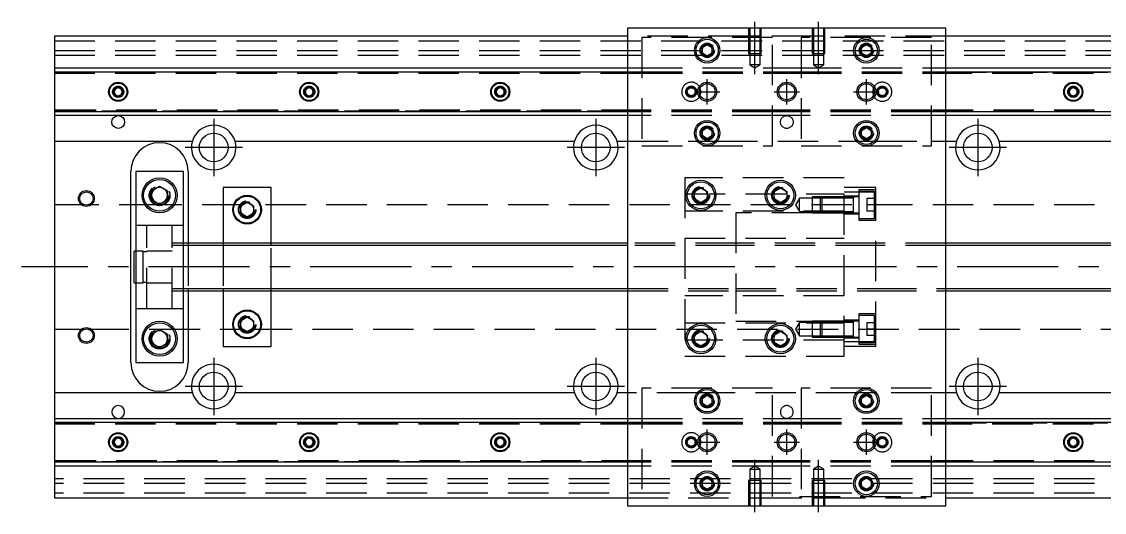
# Model space of a CAD drawing. Extents: x -10 to 665, y -264 to 77.
# Drawn here: x -10.3 to 329.8, y -77 to 77 of the extents above; entities that cross this region are included whole.
import ezdxf

# ---------------------------------------------------------------- set-up
doc = ezdxf.new("R2010")
doc.units = 0
doc.linetypes.add('CENTER', pattern=[50.8, 31.75, -6.35, 6.35, -6.35])
doc.linetypes.add('DASHED', pattern=[19.05, 12.7, -6.35])
doc.layers.get('0').update_dxf_attribs({"linetype": 'CONTINUOUS'})
doc.layers.add('CENTER', color=1, linetype='CENTER')

msp = doc.modelspace()

# ---------------------------------------------------------------- linework, layer by layer
at = {"color": 7, "linetype": 'CONTINUOUS'}
for p, q in [((180, 75), (180, -75)), ((280, 75), (180, 75)), ((280, -75), (280, 75)), ((180, 72.5), (0, 72.5)), ((0, 72.5), (0, 62.5)), ((460, 72.5), (280, 72.5)), ((203.5, 68.866026), (205, 69.73205)), ((203.5, 67.133974), (203.5, 68.866026)), ((205, 69.73205), (206.5, 68.866026)), ((206.5, 68.866026), (206.5, 67.133974)), ((253.5, 68.866026), (255, 69.73205)), ((253.5, 67.133974), (253.5, 68.866026)), ((255, 69.73205), (256.5, 68.866026)), ((256.5, 68.866026), (256.5, 67.133974)), ((205, 66.26795), (203.5, 67.133974)), ((206.5, 67.133974), (205, 66.26795)), ((255, 66.26795), (253.5, 67.133974)), ((256.5, 67.133974), (255, 66.26795)), ((0, 62.5), (180, 62.5)), ((0, 62.5), (0, 61.247728)), ((0, 61.247728), (180, 61.247728)), ((0, 61.247728), (0, 48.752272)), ((280, 62.5), (460, 62.5)), ((280, 61.247728), (460, 61.247728)), ((18.75, 55.721688), (20, 56.443376)), ((18.75, 54.278312), (18.75, 55.721688)), ((20, 56.443376), (21.25, 55.721688)), ((21.25, 55.721688), (21.25, 54.278312)), ((78.75, 55.721688), (80, 56.443376)), ((78.75, 54.278312), (78.75, 55.721688)), ((80, 56.443376), (81.25, 55.721688)), ((81.25, 55.721688), (81.25, 54.278312)), ((138.75, 55.721688), (140, 56.443376)), ((138.75, 54.278312), (138.75, 55.721688)), ((140, 56.443376), (141.25, 55.721688)), ((141.25, 55.721688), (141.25, 54.278312)), ((318.75, 55.721688), (320, 56.443376)), ((318.75, 54.278312), (318.75, 55.721688)), ((320, 56.443376), (321.25, 55.721688)), ((321.25, 55.721688), (321.25, 54.278312)), ((20, 53.556624), (18.75, 54.278312)), ((21.25, 54.278312), (20, 53.556624)), ((80, 53.556624), (78.75, 54.278312)), ((81.25, 54.278312), (80, 53.556624)), ((140, 53.556624), (138.75, 54.278312)), ((141.25, 54.278312), (140, 53.556624)), ((320, 53.556624), (318.75, 54.278312)), ((321.25, 54.278312), (320, 53.556624)), ((180, 48.752272), (0, 48.752272)), ((0, 48.752272), (0, 47.5)), ((460, 48.752272), (280, 48.752272)), ((180, 47.5), (0, 47.5)), ((0, 47.5), (0, 39.5)), ((460, 47.5), (280, 47.5)), ((203.5, 42.866026), (205, 43.73205)), ((203.5, 41.133974), (203.5, 42.866026)), ((205, 40.26795), (203.5, 41.133974)), ((205, 43.73205), (206.5, 42.866026)), ((206.5, 41.133974), (205, 40.26795)), ((206.5, 42.866026), (206.5, 41.133974)), ((253.5, 42.866026), (255, 43.73205)), ((253.5, 41.133974), (253.5, 42.866026)), ((255, 40.26795), (253.5, 41.133974)), ((255, 43.73205), (256.5, 42.866026)), ((256.5, 41.133974), (255, 40.26795)), ((256.5, 42.866026), (256.5, 41.133974)), ((0, 39.5), (43.291796, 39.5)), ((0, 39.5), (0, -39.5)), ((56.708204, 39.5), (163.291796, 39.5)), ((176.708204, 39.5), (180, 39.5)), ((280, 39.5), (283.291796, 39.5)), ((296.708204, 39.5), (403.291796, 39.5)), ((24, -30), (24, 30)), ((25.5, 30), (25.5, -30)), ((40.5, 30), (25.5, 30)), ((40.5, -30), (40.5, 30)), ((42, 30), (42, 7.5)), ((30.5, 23.943376), (33, 25.386752)), ((30.5, 21.056624), (30.5, 23.943376)), ((33, 25.386752), (35.5, 23.943376)), ((35.5, 23.943376), (35.5, 21.056624)), ((68, 25), (53, 25)), ((53, 25), (53, 7.5)), ((68, 7.5), (68, 25)), ((201, 23.6547), (203, 24.809402)), ((203, 24.809402), (205, 23.6547)), ((226, 23.6547), (228, 24.809402)), ((228, 24.809402), (230, 23.6547)), ((33, 19.613248), (30.5, 21.056624)), ((35.5, 21.056624), (33, 19.613248)), ((201, 21.3453), (201, 23.6547)), ((203, 20.190598), (201, 21.3453)), ((205, 21.3453), (203, 20.190598)), ((205, 23.6547), (205, 21.3453)), ((226, 21.3453), (226, 23.6547)), ((228, 20.190598), (226, 21.3453)), ((230, 21.3453), (228, 20.190598)), ((230, 23.6547), (230, 21.3453)), ((58.5, 19.1547), (60.5, 20.309402)), ((58.5, 16.8453), (58.5, 19.1547)), ((60.5, 20.309402), (62.5, 19.1547)), ((62.5, 19.1547), (62.5, 16.8453)), ((60.5, 15.690598), (58.5, 16.8453)), ((62.5, 16.8453), (60.5, 15.690598)), ((180, 7.5), (40.5, 7.5)), ((410, 7.5), (280, 7.5)), ((25, -5), (25, 5)), ((25.5, 5), (25, 5)), ((25, -5), (25.5, -5)), ((40.5, -7.5), (180, -7.5)), ((42, -7.5), (42, -30)), ((53, -7.5), (53, -25)), ((68, -25), (68, -7.5)), ((280, -7.5), (410, -7.5)), ((58.5, -16.8453), (60.5, -15.690598)), ((58.5, -19.1547), (58.5, -16.8453)), ((60.5, -15.690598), (62.5, -16.8453)), ((62.5, -16.8453), (62.5, -19.1547)), ((30.5, -21.056624), (33, -19.613248)), ((33, -19.613248), (35.5, -21.056624)), ((60.5, -20.309402), (58.5, -19.1547)), ((62.5, -19.1547), (60.5, -20.309402)), ((201, -21.3453), (203, -20.190598)), ((203, -20.190598), (205, -21.3453)), ((226, -21.3453), (228, -20.190598)), ((228, -20.190598), (230, -21.3453)), ((30.5, -23.943376), (30.5, -21.056624)), ((35.5, -21.056624), (35.5, -23.943376)), ((201, -23.6547), (201, -21.3453)), ((203, -24.809402), (201, -23.6547)), ((205, -23.6547), (203, -24.809402)), ((205, -21.3453), (205, -23.6547)), ((226, -23.6547), (226, -21.3453)), ((228, -24.809402), (226, -23.6547)), ((230, -23.6547), (228, -24.809402)), ((230, -21.3453), (230, -23.6547)), ((33, -25.386752), (30.5, -23.943376)), ((35.5, -23.943376), (33, -25.386752)), ((53, -25), (68, -25)), ((25.5, -30), (40.5, -30)), ((43.291796, -39.5), (0, -39.5)), ((0, -39.5), (0, -47.5)), ((163.291796, -39.5), (56.708204, -39.5)), ((180, -39.5), (176.708204, -39.5)), ((203.5, -41.133974), (205, -40.26795)), ((205, -40.26795), (206.5, -41.133974)), ((253.5, -41.133974), (255, -40.26795)), ((255, -40.26795), (256.5, -41.133974)), ((283.291796, -39.5), (280, -39.5)), ((403.291796, -39.5), (296.708204, -39.5)), ((203.5, -42.866026), (203.5, -41.133974)), ((205, -43.73205), (203.5, -42.866026)), ((206.5, -42.866026), (205, -43.73205)), ((206.5, -41.133974), (206.5, -42.866026)), ((253.5, -42.866026), (253.5, -41.133974)), ((255, -43.73205), (253.5, -42.866026)), ((256.5, -42.866026), (255, -43.73205)), ((256.5, -41.133974), (256.5, -42.866026)), ((0, -47.5), (180, -47.5)), ((0, -47.5), (0, -48.752272)), ((280, -47.5), (460, -47.5)), ((0, -48.752272), (180, -48.752272)), ((0, -48.752272), (0, -61.247728)), ((280, -48.752272), (460, -48.752272)), ((18.75, -54.278312), (20, -53.556624)), ((18.75, -55.721688), (18.75, -54.278312)), ((20, -53.556624), (21.25, -54.278312)), ((21.25, -54.278312), (21.25, -55.721688)), ((78.75, -54.278312), (80, -53.556624)), ((78.75, -55.721688), (78.75, -54.278312)), ((80, -53.556624), (81.25, -54.278312)), ((81.25, -54.278312), (81.25, -55.721688)), ((138.75, -54.278312), (140, -53.556624)), ((138.75, -55.721688), (138.75, -54.278312)), ((140, -53.556624), (141.25, -54.278312)), ((141.25, -54.278312), (141.25, -55.721688)), ((318.75, -54.278312), (320, -53.556624)), ((318.75, -55.721688), (318.75, -54.278312)), ((320, -53.556624), (321.25, -54.278312)), ((321.25, -54.278312), (321.25, -55.721688)), ((20, -56.443376), (18.75, -55.721688)), ((21.25, -55.721688), (20, -56.443376)), ((80, -56.443376), (78.75, -55.721688)), ((81.25, -55.721688), (80, -56.443376)), ((140, -56.443376), (138.75, -55.721688)), ((141.25, -55.721688), (140, -56.443376)), ((320, -56.443376), (318.75, -55.721688)), ((321.25, -55.721688), (320, -56.443376)), ((180, -61.247728), (0, -61.247728)), ((0, -61.247728), (0, -62.5)), ((180, -62.5), (0, -62.5)), ((0, -62.5), (0, -72.5)), ((460, -61.247728), (280, -61.247728)), ((460, -62.5), (280, -62.5)), ((203.5, -67.133974), (205, -66.26795)), ((203.5, -68.866026), (203.5, -67.133974)), ((205, -66.26795), (206.5, -67.133974)), ((206.5, -67.133974), (206.5, -68.866026)), ((253.5, -67.133974), (255, -66.26795)), ((253.5, -68.866026), (253.5, -67.133974)), ((255, -66.26795), (256.5, -67.133974)), ((256.5, -67.133974), (256.5, -68.866026)), ((205, -69.73205), (203.5, -68.866026)), ((206.5, -68.866026), (205, -69.73205)), ((255, -69.73205), (253.5, -68.866026)), ((256.5, -68.866026), (255, -69.73205)), ((0, -72.5), (180, -72.5)), ((280, -72.5), (460, -72.5)), ((180, -75), (280, -75))]:
    msp.add_line(p, q, dxfattribs=at)
at = {"color": 3, "linetype": 'DASHED'}
for p, q in [((218.000006, 75), (218.000006, 67)), ((218.35, 75), (218.35, 67)), ((221.65, 67), (221.65, 75)), ((221.999994, 67), (221.999994, 75)), ((238.000006, 75), (238.000006, 67)), ((238.35, 75), (238.35, 67)), ((241.65, 67), (241.65, 75)), ((241.999994, 67), (241.999994, 75)), ((218.000006, 72.5), (180, 72.5)), ((225.5, 72), (184.5, 72)), ((184.5, 72), (184.5, 38)), ((221.999994, 72.5), (218.000006, 72.5)), ((238.000006, 72.5), (221.999994, 72.5)), ((225.5, 38), (225.5, 72)), ((234.5, 72), (234.5, 38)), ((275.5, 72), (234.5, 72)), ((241.999994, 72.5), (238.000006, 72.5)), ((280, 72.5), (241.999994, 72.5)), ((275.5, 38), (275.5, 72)), ((0, 71), (460, 71)), ((206.973226, 68.326156), (207, 68)), ((256.973226, 68.326156), (257, 68)), ((0, 68), (460, 68)), ((0, 66.5), (460, 66.5)), ((218.000006, 67), (221.999994, 67)), ((218.35, 67), (218.35, 63.5)), ((221.65, 63.5), (221.65, 67)), ((238.000006, 67), (241.999994, 67)), ((238.35, 67), (238.35, 63.5)), ((241.65, 63.5), (241.65, 67)), ((180, 62.5), (184.5, 62.5)), ((180, 61.247728), (184.5, 61.247728)), ((184.5, 62.5), (225.5, 62.5)), ((184.5, 61.247728), (225.5, 61.247728)), ((221.65, 63.5), (218.35, 63.5)), ((218.35, 63.5), (220, 62.547372)), ((220, 62.547372), (221.65, 63.5)), ((225.5, 62.5), (234.5, 62.5)), ((225.5, 61.247728), (234.5, 61.247728)), ((234.5, 62.5), (275.5, 62.5)), ((234.5, 61.247728), (275.5, 61.247728)), ((241.65, 63.5), (238.35, 63.5)), ((238.35, 63.5), (240, 62.547372)), ((240, 62.547372), (241.65, 63.5)), ((275.5, 62.5), (280, 62.5)), ((275.5, 61.247728), (280, 61.247728)), ((0, 61.1147), (180, 61.1147)), ((0, 61.1), (184.5, 61.1)), ((0, 60.8), (184.5, 60.8)), ((180, 61.1147), (184.5, 61.1147)), ((184.5, 61.1147), (225.5, 61.1147)), ((184.5, 61.1), (225.5, 61.1)), ((184.5, 60.8), (225.5, 60.8)), ((225.5, 61.1147), (234.5, 61.1147)), ((225.5, 61.1), (234.5, 61.1)), ((225.5, 60.8), (234.5, 60.8)), ((234.5, 61.1147), (275.5, 61.1147)), ((234.5, 61.1), (275.5, 61.1)), ((234.5, 60.8), (275.5, 60.8)), ((275.5, 61.1147), (280, 61.1147)), ((275.5, 61.1), (460, 61.1)), ((275.5, 60.8), (460, 60.8)), ((280, 61.1147), (460, 61.1147)), ((21.477374, 55.25955), (21.5, 55)), ((81.477374, 55.25955), (81.5, 55)), ((138.5, 55), (138.52041, 55.24661)), ((318.5, 55), (318.52041, 55.24661)), ((184.5, 49.2), (0, 49.2)), ((184.5, 48.9), (0, 48.9)), ((180, 48.8853), (0, 48.8853)), ((184.5, 48.8853), (180, 48.8853)), ((184.5, 48.752272), (180, 48.752272)), ((225.5, 49.2), (184.5, 49.2)), ((225.5, 48.9), (184.5, 48.9)), ((225.5, 48.8853), (184.5, 48.8853)), ((225.5, 48.752272), (184.5, 48.752272)), ((234.5, 49.2), (225.5, 49.2)), ((234.5, 48.9), (225.5, 48.9)), ((234.5, 48.8853), (225.5, 48.8853)), ((234.5, 48.752272), (225.5, 48.752272)), ((275.5, 49.2), (234.5, 49.2)), ((275.5, 48.9), (234.5, 48.9)), ((275.5, 48.8853), (234.5, 48.8853)), ((275.5, 48.752272), (234.5, 48.752272)), ((460, 49.2), (275.5, 49.2)), ((460, 48.9), (275.5, 48.9)), ((280, 48.8853), (275.5, 48.8853)), ((280, 48.752272), (275.5, 48.752272)), ((460, 48.8853), (280, 48.8853)), ((184.5, 47.5), (180, 47.5)), ((225.5, 47.5), (184.5, 47.5)), ((234.5, 47.5), (225.5, 47.5)), ((275.5, 47.5), (234.5, 47.5)), ((280, 47.5), (275.5, 47.5)), ((203, 42), (203.030168, 42.346066)), ((256.973226, 42.326156), (257, 42)), ((180, 39.5), (201.877502, 39.5)), ((184.5, 38), (225.5, 38)), ((201.877502, 39.5), (202.55051, 39.5)), ((202.55051, 39.5), (207.44949, 39.5)), ((207.44949, 39.5), (208.122498, 39.5)), ((208.122498, 39.5), (251.877502, 39.5)), ((234.5, 38), (275.5, 38)), ((251.877502, 39.5), (252.55051, 39.5)), ((252.55051, 39.5), (257.44949, 39.5)), ((257.44949, 39.5), (258.122498, 39.5)), ((258.122498, 39.5), (275.5, 39.5)), ((275.5, 39.5), (280, 39.5)), ((198, 28), (198, -28)), ((248, 28), (198, 28)), ((248, -28), (248, 28)), ((258, 25), (248, 25)), ((252.6, 24.235572), (252.6, 14.735572)), ((258, 24.235572), (252.6, 24.235572)), ((258, 23.49468), (258, 25)), ((30, 22.5), (30.020026, 22.846056)), ((198, 23), (248, 23)), ((200.5, 22.5), (200.512884, 22.753488)), ((225.5, 22.5), (225.52689, 22.865682)), ((234, 21.585572), (232.787564, 19.485572)), ((234, 17.385572), (234, 21.585572)), ((238, 21.585572), (234, 21.585572)), ((238, 21.985566), (238, 16.985576)), ((240.999994, 21.985566), (238, 21.985566)), ((240.6, 21.585572), (238, 21.585572)), ((241, 21.985572), (240.6, 21.585572)), ((240.6, 17.385572), (240.6, 21.585572)), ((248, 21.585572), (240.6, 21.585572)), ((248, 21.985566), (240.999994, 21.985566)), ((241, 21.985572), (241, 16.985572)), ((248, 21.985572), (241, 21.985572)), ((258, 23.49468), (248, 23.49468)), ((252.6, 22.235572), (248, 22.235572)), ((251.005, 21.985572), (248, 21.985572)), ((251, 21.585572), (248, 21.585572)), ((252.6, 21.985572), (250.995, 21.985572)), ((251, 16.985566), (251, 21.985576)), ((251, 16.985566), (251, 21.985576)), ((251, 21.585572), (251, 21.985576)), ((251, 21.728174), (251, 21.985572)), ((251, 21.985572), (251, 21.728122)), ((251, 17.24302), (251, 21.728174)), ((251, 17.385572), (251, 21.585572)), ((257.6, 23.735572), (252.6, 23.735572)), ((255.1, 21.485572), (255.1, 19.485572)), ((257.6, 21.485572), (255.1, 21.485572)), ((257.6, 15.235572), (257.6, 23.735572)), ((258, -23.49468), (258, 23.49468)), ((9.359688, 19.5), (0, 19.5)), ((33, 19.5), (10.640312, 19.5)), ((59.030306, 19.5), (33, 19.5)), ((58, 18), (58.034018, 18.411016)), ((460, 19.5), (61.969694, 19.5)), ((248, 17.5), (198, 17.5)), ((232.787564, 19.485572), (234, 17.385572)), ((234, 17.385572), (238, 17.385572)), ((238, 17.385572), (240.6, 17.385572)), ((240.6, 17.385572), (248, 17.385572)), ((240.6, 17.385572), (241, 16.985572)), ((248, 17.385572), (251, 17.385572)), ((251, 16.985566), (251, 17.385572)), ((251, 17.243038), (251, 16.985572)), ((251, 16.985572), (251, 17.24302)), ((257.6, 19.485572), (255.1, 19.485572)), ((255.1, 19.485572), (255.1, 17.485572)), ((257.6, 17.485572), (255.1, 17.485572)), ((214, 17), (214, -17)), ((238, 17), (214, 17)), ((240.985572, 17), (238, 17)), ((238, 16.985576), (240.999994, 16.985576)), ((248, 17), (240.985572, 17)), ((240.999994, 16.985576), (248, 16.985576)), ((241, 16.985572), (248, 16.985572)), ((248, 16.985572), (251.005, 16.985572)), ((248, 16.735572), (252.6, 16.735572)), ((250.995, 16.985572), (252.6, 16.985572)), ((252.6, 15.235572), (257.6, 15.235572)), ((252.6, 14.735572), (258, 14.735572)), ((29, 13), (25.5, 13)), ((29, -13), (29, 13)), ((37, 13), (29, 13)), ((37, -13), (37, 13)), ((40.5, 13), (37, 13)), ((40.5, 7.5), (37, 7.5)), ((42, 7.5), (42, 6.75)), ((53, 7.5), (53, 6.75)), ((68, 6.75), (68, 7.5)), ((214, 7.5), (180, 7.5)), ((198, 9), (248, 9)), ((258, 7.5), (214, 7.5)), ((280, 7.5), (258, 7.5)), ((27.85, 5), (25.5, 5)), ((27.85, -5), (27.85, 5)), ((29, 4.8), (27.85, 4.8)), ((37, 5), (29, 5)), ((40.5, 6.75), (37, 6.75)), ((42, 6.75), (42, -6.75)), ((53, 6.75), (53, -6.75)), ((68, -6.75), (68, 6.75)), ((214, 6.75), (180, 6.75)), ((258, 6.75), (214, 6.75)), ((280, 6.75), (258, 6.75)), ((25.5, -5), (27.85, -5)), ((27.85, -4.8), (29, -4.8)), ((29, -5), (37, -5)), ((37, -6.75), (40.5, -6.75)), ((42, -6.75), (42, -7.5)), ((53, -6.75), (53, -7.5)), ((68, -7.5), (68, -6.75)), ((180, -6.75), (214, -6.75)), ((214, -6.75), (258, -6.75)), ((258, -6.75), (280, -6.75)), ((37, -7.5), (40.5, -7.5)), ((180, -7.5), (214, -7.5)), ((248, -9), (198, -9)), ((214, -7.5), (258, -7.5)), ((258, -7.5), (280, -7.5)), ((25.5, -13), (29, -13)), ((29, -13), (37, -13)), ((37, -13), (40.5, -13)), ((214, -17), (238, -17)), ((238, -16.985576), (238, -21.985566)), ((240.999994, -16.985576), (238, -16.985576)), ((238, -17), (240.985572, -17)), ((241, -16.985572), (240.6, -17.385572)), ((240.985572, -17), (248, -17)), ((248, -16.985576), (240.999994, -16.985576)), ((241, -16.985572), (241, -21.985572)), ((248, -16.985572), (241, -16.985572)), ((252.6, -16.735572), (248, -16.735572)), ((251.005, -16.985572), (248, -16.985572)), ((252.6, -16.985572), (250.995, -16.985572)), ((251, -21.985576), (251, -16.985566)), ((251, -17.385572), (251, -16.985566)), ((251, -17.24297), (251, -16.985572)), ((251, -16.985572), (251, -17.24302)), ((252.6, -14.735572), (252.6, -24.235572)), ((258, -14.735572), (252.6, -14.735572)), ((257.6, -15.235572), (252.6, -15.235572)), ((257.6, -23.735572), (257.6, -15.235572)), ((0, -19.5), (9.359688, -19.5)), ((10.640312, -19.5), (33, -19.5)), ((33, -19.5), (59.030306, -19.5)), ((58, -18), (58.034018, -17.588984)), ((61.969694, -19.5), (460, -19.5)), ((198, -17.5), (248, -17.5)), ((234, -17.385572), (232.787564, -19.485572)), ((232.787564, -19.485572), (234, -21.585572)), ((234, -21.585572), (234, -17.385572)), ((238, -17.385572), (234, -17.385572)), ((240.6, -17.385572), (238, -17.385572)), ((240.6, -21.585572), (240.6, -17.385572)), ((248, -17.385572), (240.6, -17.385572)), ((251, -17.385572), (248, -17.385572)), ((251, -21.728122), (251, -17.24297)), ((251, -21.585572), (251, -17.385572)), ((255.1, -17.485572), (255.1, -19.485572)), ((257.6, -17.485572), (255.1, -17.485572)), ((255.1, -19.485572), (255.1, -21.485572)), ((257.6, -19.485572), (255.1, -19.485572)), ((30, -22.5), (30.020026, -22.153944)), ((248, -23), (198, -23)), ((205.483582, -22.213962), (205.5, -22.5)), ((230.483582, -22.213962), (230.5, -22.5)), ((234, -21.585572), (238, -21.585572)), ((238, -21.585572), (240.6, -21.585572)), ((238, -21.985566), (240.999994, -21.985566)), ((240.6, -21.585572), (248, -21.585572)), ((240.6, -21.585572), (241, -21.985572)), ((240.999994, -21.985566), (248, -21.985566)), ((241, -21.985572), (248, -21.985572)), ((248, -21.585572), (251, -21.585572)), ((248, -21.985572), (251.005, -21.985572)), ((248, -22.235572), (252.6, -22.235572)), ((258, -23.49468), (248, -23.49468)), ((250.995, -21.985572), (252.6, -21.985572)), ((251, -21.985576), (251, -21.585572)), ((251, -21.728104), (251, -21.985572)), ((251, -21.985572), (251, -21.728122)), ((252.6, -23.735572), (257.6, -23.735572)), ((257.6, -21.485572), (255.1, -21.485572)), ((258, -25), (258, -23.49468)), ((258, -25), (248, -25)), ((252.6, -24.235572), (258, -24.235572)), ((198, -28), (248, -28)), ((201.877502, -39.5), (180, -39.5)), ((225.5, -38), (184.5, -38)), ((184.5, -38), (184.5, -72)), ((202.55051, -39.5), (201.877502, -39.5)), ((207.44949, -39.5), (202.55051, -39.5)), ((208.122498, -39.5), (207.44949, -39.5)), ((251.877502, -39.5), (208.122498, -39.5)), ((225.5, -72), (225.5, -38)), ((275.5, -38), (234.5, -38)), ((234.5, -38), (234.5, -72)), ((252.55051, -39.5), (251.877502, -39.5)), ((257.44949, -39.5), (252.55051, -39.5)), ((258.122498, -39.5), (257.44949, -39.5)), ((275.5, -39.5), (258.122498, -39.5)), ((275.5, -72), (275.5, -38)), ((280, -39.5), (275.5, -39.5)), ((203, -42), (203.030168, -41.653934)), ((256.973226, -41.673844), (257, -42)), ((180, -47.5), (184.5, -47.5)), ((184.5, -47.5), (225.5, -47.5)), ((225.5, -47.5), (234.5, -47.5)), ((234.5, -47.5), (275.5, -47.5)), ((275.5, -47.5), (280, -47.5)), ((0, -48.8853), (180, -48.8853)), ((0, -48.9), (184.5, -48.9)), ((0, -49.2), (184.5, -49.2)), ((180, -48.752272), (184.5, -48.752272)), ((180, -48.8853), (184.5, -48.8853)), ((184.5, -48.752272), (225.5, -48.752272)), ((184.5, -48.8853), (225.5, -48.8853)), ((184.5, -48.9), (225.5, -48.9)), ((184.5, -49.2), (225.5, -49.2)), ((225.5, -48.752272), (234.5, -48.752272)), ((225.5, -48.8853), (234.5, -48.8853)), ((225.5, -48.9), (234.5, -48.9)), ((225.5, -49.2), (234.5, -49.2)), ((234.5, -48.752272), (275.5, -48.752272)), ((234.5, -48.8853), (275.5, -48.8853)), ((234.5, -48.9), (275.5, -48.9)), ((234.5, -49.2), (275.5, -49.2)), ((275.5, -48.752272), (280, -48.752272)), ((275.5, -48.8853), (280, -48.8853)), ((275.5, -48.9), (460, -48.9)), ((275.5, -49.2), (460, -49.2)), ((280, -48.8853), (460, -48.8853)), ((21.477374, -54.74045), (21.5, -55)), ((78.5, -55), (78.52041, -54.75339)), ((138.5, -55), (138.52041, -54.75339)), ((321.477374, -54.74045), (321.5, -55)), ((184.5, -60.8), (0, -60.8)), ((184.5, -61.1), (0, -61.1)), ((180, -61.1147), (0, -61.1147)), ((184.5, -61.1147), (180, -61.1147)), ((225.5, -60.8), (184.5, -60.8)), ((225.5, -61.1), (184.5, -61.1)), ((225.5, -61.1147), (184.5, -61.1147)), ((234.5, -60.8), (225.5, -60.8)), ((234.5, -61.1), (225.5, -61.1)), ((234.5, -61.1147), (225.5, -61.1147)), ((275.5, -60.8), (234.5, -60.8)), ((275.5, -61.1), (234.5, -61.1)), ((275.5, -61.1147), (234.5, -61.1147)), ((460, -60.8), (275.5, -60.8)), ((460, -61.1), (275.5, -61.1)), ((280, -61.1147), (275.5, -61.1147)), ((460, -61.1147), (280, -61.1147)), ((184.5, -61.247728), (180, -61.247728)), ((184.5, -62.5), (180, -62.5)), ((225.5, -61.247728), (184.5, -61.247728)), ((225.5, -62.5), (184.5, -62.5)), ((220, -62.547372), (218.35, -63.5)), ((218.35, -63.5), (220, -63.5)), ((218.35, -63.5), (218.35, -67)), ((221.65, -63.5), (220, -62.547372)), ((220, -63.5), (221.65, -63.5)), ((221.65, -67), (221.65, -63.5)), ((234.5, -61.247728), (225.5, -61.247728)), ((234.5, -62.5), (225.5, -62.5)), ((275.5, -61.247728), (234.5, -61.247728)), ((275.5, -62.5), (234.5, -62.5)), ((240, -62.547372), (238.35, -63.5)), ((238.35, -63.5), (240, -63.5)), ((238.35, -63.5), (238.35, -67)), ((241.65, -63.5), (240, -62.547372)), ((240, -63.5), (241.65, -63.5)), ((241.65, -67), (241.65, -63.5)), ((280, -61.247728), (275.5, -61.247728)), ((280, -62.5), (275.5, -62.5)), ((460, -66.5), (0, -66.5)), ((460, -68), (0, -68)), ((206.973226, -67.673844), (207, -68)), ((221.999994, -67), (218.000006, -67)), ((218.000006, -67), (218.000006, -75)), ((218.35, -67), (218.35, -75)), ((221.65, -75), (221.65, -67)), ((221.999994, -75), (221.999994, -67)), ((241.999994, -67), (238.000006, -67)), ((238.000006, -67), (238.000006, -75)), ((238.35, -67), (238.35, -75)), ((241.65, -75), (241.65, -67)), ((241.999994, -75), (241.999994, -67)), ((256.973226, -67.673844), (257, -68)), ((460, -71), (0, -71)), ((180, -72.5), (218.000006, -72.5)), ((218.000006, -72.5), (221.999994, -72.5)), ((221.999994, -72.5), (238.000006, -72.5)), ((234.040523, -72), (275.5, -72)), ((238.000006, -72.5), (241.999994, -72.5)), ((241.999994, -72.5), (280, -72.5))]:
    msp.add_line(p, q, dxfattribs=at)
at = {"color": 3, "linetype": 'CONTINUOUS'}
for p, q in [((180, 6.75), (40.5, 6.75)), ((410, 6.75), (280, 6.75)), ((40.5, -6.75), (180, -6.75)), ((280, -6.75), (410, -6.75))]:
    msp.add_line(p, q, dxfattribs=at)
at = {"color": 7, "linetype": 'CONTINUOUS'}
for centre, radius in [((205, 68), 4), ((205, 68), 3.5), ((255, 68), 4), ((255, 68), 3.5), ((20, 55), 3), ((80, 55), 3), ((140, 55), 3), ((230, 55), 3), ((320, 55), 3), ((20, 55), 2.75), ((80, 55), 2.75), ((140, 55), 2.75), ((205, 55), 2.5), ((230, 55), 2.5), ((255, 55), 2.5), ((320, 55), 2.75), ((20, 45.5), 2), ((205, 42), 4), ((205, 42), 3.5), ((255, 42), 4), ((255, 42), 3.5), ((50, 37.5), 4.5), ((170, 37.5), 4.5), ((290, 37.5), 4.5), ((33, 22.5), 5.5), ((33, 22.5), 5), ((203, 22.5), 4.75), ((228, 22.5), 4.75), ((203, 22.5), 4.25), ((228, 22.5), 4.25), ((10, 21.5), 2.1), ((60.5, 18), 4.5), ((60.5, 18), 4.25), ((60.5, -18), 4.5), ((33, -22.5), 5.5), ((60.5, -18), 4.25), ((10, -21.5), 2.1), ((33, -22.5), 5), ((203, -22.5), 4.75), ((203, -22.5), 4.25), ((228, -22.5), 4.75), ((228, -22.5), 4.25), ((50, -37.5), 4.5), ((170, -37.5), 4.5), ((290, -37.5), 4.5), ((205, -42), 4), ((205, -42), 3.5), ((255, -42), 4), ((255, -42), 3.5), ((20, -55), 3), ((20, -55), 2.75), ((80, -55), 3), ((80, -55), 2.75), ((140, -55), 3), ((140, -55), 2.75), ((205, -55), 2.5), ((230, -55), 3), ((230, -55), 2.5), ((255, -55), 2.5), ((320, -55), 3), ((320, -55), 2.75), ((205, -68), 4), ((205, -68), 3.5), ((255, -68), 4), ((255, -68), 3.5)]:
    msp.add_circle(centre, radius, dxfattribs=at)
at = {"color": 3, "linetype": 'DASHED'}
for centre, radius in [((205, 68), 2.25), ((205, 68), 2), ((255, 68), 2.25), ((255, 68), 2), ((20, 55), 1.75), ((20, 55), 1.5), ((80, 55), 1.75), ((80, 55), 1.5), ((140, 55), 1.75), ((140, 55), 1.5), ((200, 55), 1.75), ((200, 55), 1.5), ((200, 55), 1.25), ((260, 55), 1.75), ((260, 55), 1.5), ((260, 55), 1.25), ((320, 55), 1.75), ((320, 55), 1.5), ((205, 42), 2.25), ((230, 45.5), 2), ((255, 42), 2.25), ((205, 42), 2), ((255, 42), 2), ((33, 22.5), 3.25), ((33, 22.5), 3), ((203, 22.5), 2.75), ((203, 22.5), 2.5), ((228, 22.5), 2.75), ((228, 22.5), 2.5), ((60.5, 18), 2.75), ((60.5, 18), 2.5), ((60.5, -18), 2.75), ((60.5, -18), 2.5), ((33, -22.5), 3.25), ((33, -22.5), 3), ((203, -22.5), 2.75), ((203, -22.5), 2.5), ((228, -22.5), 2.75), ((228, -22.5), 2.5), ((205, -42), 2.25), ((205, -42), 2), ((255, -42), 2.25), ((255, -42), 2), ((20, -55), 1.75), ((20, -55), 1.5), ((80, -55), 1.75), ((80, -55), 1.5), ((140, -55), 1.75), ((140, -55), 1.5), ((200, -55), 1.75), ((200, -55), 1.5), ((200, -55), 1.25), ((260, -55), 1.75), ((260, -55), 1.5), ((260, -55), 1.25), ((320, -55), 1.75), ((320, -55), 1.5), ((205, -68), 2.25), ((205, -68), 2), ((255, -68), 2.25), ((255, -68), 2)]:
    msp.add_circle(centre, radius, dxfattribs=at)
at = {"color": 3, "linetype": 'CONTINUOUS'}
for centre, radius in [((205, 55), 3), ((255, 55), 3), ((10, 21.5), 2.5), ((10, -21.5), 2.5), ((205, -55), 3), ((255, -55), 3)]:
    msp.add_circle(centre, radius, dxfattribs=at)
at = {"color": 7, "linetype": 'CONTINUOUS'}
for centre, radius, start, end in [((205, 68), 1.65, 155.380023, 180), ((205, 68), 1.65, 144.619977, 155.380023), ((205, 68), 1.65, 95.380023, 144.619977), ((205, 68), 1.65, 84.619977, 95.380023), ((205, 68), 1.65, 35.380023, 84.619977), ((205, 68), 1.65, 24.619977, 35.380023), ((205, 68), 1.65, 335.380023, 24.619977), ((255, 68), 1.65, 155.380023, 180), ((255, 68), 1.65, 144.619977, 155.380023), ((255, 68), 1.65, 95.380023, 144.619977), ((255, 68), 1.65, 84.619977, 95.380023), ((255, 68), 1.65, 35.380023, 84.619977), ((255, 68), 1.65, 24.619977, 35.380023), ((255, 68), 1.65, 335.380023, 24.619977), ((205, 68), 1.65, 180, 204.619977), ((205, 68), 1.65, 204.619977, 215.380023), ((205, 68), 1.65, 215.380023, 264.619977), ((205, 68), 1.65, 264.619977, 275.380023), ((205, 68), 1.65, 275.380023, 324.619977), ((205, 68), 1.65, 324.619977, 335.380023), ((255, 68), 1.65, 180, 204.619977), ((255, 68), 1.65, 204.619977, 215.380023), ((255, 68), 1.65, 215.380023, 264.619977), ((255, 68), 1.65, 264.619977, 275.380023), ((255, 68), 1.65, 275.380023, 324.619977), ((255, 68), 1.65, 324.619977, 335.380023), ((20, 55), 1.25, 120, 180), ((20, 55), 1.25, 180, 240), ((20, 55), 1.25, 60, 120), ((20, 55), 1.25, 0, 60), ((20, 55), 1.25, 300, 0), ((80, 55), 1.25, 120, 180), ((80, 55), 1.25, 180, 240), ((80, 55), 1.25, 60, 120), ((80, 55), 1.25, 0, 60), ((80, 55), 1.25, 300, 0), ((140, 55), 1.25, 120, 180), ((140, 55), 1.25, 180, 240), ((140, 55), 1.25, 60, 120), ((140, 55), 1.25, 0, 60), ((140, 55), 1.25, 300, 0), ((320, 55), 1.25, 120, 180), ((320, 55), 1.25, 180, 240), ((320, 55), 1.25, 60, 120), ((320, 55), 1.25, 0, 60), ((320, 55), 1.25, 300, 0), ((20, 55), 1.25, 240, 300), ((80, 55), 1.25, 240, 300), ((140, 55), 1.25, 240, 300), ((320, 55), 1.25, 240, 300), ((50, 37.5), 7, 16.60155, 163.39845), ((170, 37.5), 7, 16.60155, 163.39845), ((290, 37.5), 7, 16.60155, 163.39845), ((205, 42), 1.65, 155.380023, 180), ((205, 42), 1.65, 180, 204.619977), ((205, 42), 1.65, 144.619977, 155.380023), ((205, 42), 1.65, 204.619977, 215.380023), ((205, 42), 1.65, 95.380023, 144.619977), ((205, 42), 1.65, 215.380023, 264.619977), ((205, 42), 1.65, 84.619977, 95.380023), ((205, 42), 1.65, 35.380023, 84.619977), ((205, 42), 1.65, 275.380023, 324.619977), ((205, 42), 1.65, 24.619977, 35.380023), ((205, 42), 1.65, 324.619977, 335.380023), ((205, 42), 1.65, 335.380023, 24.619977), ((255, 42), 1.65, 155.380023, 180), ((255, 42), 1.65, 180, 204.619977), ((255, 42), 1.65, 144.619977, 155.380023), ((255, 42), 1.65, 204.619977, 215.380023), ((255, 42), 1.65, 95.380023, 144.619977), ((255, 42), 1.65, 215.380023, 264.619977), ((255, 42), 1.65, 84.619977, 95.380023), ((255, 42), 1.65, 35.380023, 84.619977), ((255, 42), 1.65, 275.380023, 324.619977), ((255, 42), 1.65, 24.619977, 35.380023), ((255, 42), 1.65, 324.619977, 335.380023), ((255, 42), 1.65, 335.380023, 24.619977), ((33, 30), 9, 90, 180), ((33, 30), 9, 0, 90), ((50, 37.5), 7, 163.39845, 16.60155), ((170, 37.5), 7, 163.39845, 16.60155), ((205, 42), 1.65, 264.619977, 275.380023), ((255, 42), 1.65, 264.619977, 275.380023), ((290, 37.5), 7, 163.39845, 16.60155), ((33, 22.5), 2.5, 120, 180), ((33, 22.5), 2.5, 60, 120), ((33, 22.5), 2.5, 0, 60), ((203, 22.5), 2.1, 137.75279, 162.24721), ((203, 22.5), 2.1, 102.24721, 137.75279), ((203, 22.5), 2.1, 77.75279, 102.24721), ((203, 22.5), 2.1, 42.24721, 77.75279), ((203, 22.5), 2.1, 17.75279, 42.24721), ((228, 22.5), 2.1, 137.75279, 162.24721), ((228, 22.5), 2.1, 102.24721, 137.75279), ((228, 22.5), 2.1, 77.75279, 102.24721), ((228, 22.5), 2.1, 42.24721, 77.75279), ((228, 22.5), 2.1, 17.75279, 42.24721), ((33, 22.5), 2.5, 180, 240), ((33, 22.5), 2.5, 300, 0), ((203, 22.5), 2.1, 162.24721, 180), ((203, 22.5), 2.1, 180, 197.75279), ((203, 22.5), 2.1, 197.75279, 222.24721), ((203, 22.5), 2.1, 222.24721, 257.75279), ((203, 22.5), 2.1, 257.75279, 282.24721), ((203, 22.5), 2.1, 282.24721, 317.75279), ((203, 22.5), 2.1, 317.75279, 342.24721), ((203, 22.5), 2.1, 342.24721, 17.75279), ((228, 22.5), 2.1, 162.24721, 180), ((228, 22.5), 2.1, 180, 197.75279), ((228, 22.5), 2.1, 197.75279, 222.24721), ((228, 22.5), 2.1, 222.24721, 257.75279), ((228, 22.5), 2.1, 257.75279, 282.24721), ((228, 22.5), 2.1, 282.24721, 317.75279), ((228, 22.5), 2.1, 317.75279, 342.24721), ((228, 22.5), 2.1, 342.24721, 17.75279), ((33, 22.5), 2.5, 240, 300), ((60.5, 18), 2.1, 162.24721, 180), ((60.5, 18), 2.1, 180, 197.75279), ((60.5, 18), 2.1, 137.75279, 162.24721), ((60.5, 18), 2.1, 197.75279, 222.24721), ((60.5, 18), 2.1, 102.24721, 137.75279), ((60.5, 18), 2.1, 77.75279, 102.24721), ((60.5, 18), 2.1, 42.24721, 77.75279), ((60.5, 18), 2.1, 17.75279, 42.24721), ((60.5, 18), 2.1, 317.75279, 342.24721), ((60.5, 18), 2.1, 342.24721, 17.75279), ((60.5, 18), 2.1, 222.24721, 257.75279), ((60.5, 18), 2.1, 257.75279, 282.24721), ((60.5, 18), 2.1, 282.24721, 317.75279), ((60.5, -18), 2.1, 137.75279, 162.24721), ((60.5, -18), 2.1, 102.24721, 137.75279), ((60.5, -18), 2.1, 77.75279, 102.24721), ((60.5, -18), 2.1, 42.24721, 77.75279), ((60.5, -18), 2.1, 17.75279, 42.24721), ((33, -22.5), 2.5, 120, 180), ((33, -22.5), 2.5, 60, 120), ((33, -22.5), 2.5, 0, 60), ((60.5, -18), 2.1, 162.24721, 180), ((60.5, -18), 2.1, 180, 197.75279), ((60.5, -18), 2.1, 197.75279, 222.24721), ((60.5, -18), 2.1, 222.24721, 257.75279), ((60.5, -18), 2.1, 257.75279, 282.24721), ((60.5, -18), 2.1, 282.24721, 317.75279), ((60.5, -18), 2.1, 317.75279, 342.24721), ((60.5, -18), 2.1, 342.24721, 17.75279), ((203, -22.5), 2.1, 77.75279, 102.24721), ((228, -22.5), 2.1, 77.75279, 102.24721), ((33, -22.5), 2.5, 180, 240), ((33, -22.5), 2.5, 300, 0), ((203, -22.5), 2.1, 162.24721, 180), ((203, -22.5), 2.1, 180, 197.75279), ((203, -22.5), 2.1, 137.75279, 162.24721), ((203, -22.5), 2.1, 197.75279, 222.24721), ((203, -22.5), 2.1, 102.24721, 137.75279), ((203, -22.5), 2.1, 42.24721, 77.75279), ((203, -22.5), 2.1, 17.75279, 42.24721), ((203, -22.5), 2.1, 317.75279, 342.24721), ((203, -22.5), 2.1, 342.24721, 17.75279), ((228, -22.5), 2.1, 162.24721, 180), ((228, -22.5), 2.1, 180, 197.75279), ((228, -22.5), 2.1, 137.75279, 162.24721), ((228, -22.5), 2.1, 197.75279, 222.24721), ((228, -22.5), 2.1, 102.24721, 137.75279), ((228, -22.5), 2.1, 42.24721, 77.75279), ((228, -22.5), 2.1, 17.75279, 42.24721), ((228, -22.5), 2.1, 317.75279, 342.24721), ((228, -22.5), 2.1, 342.24721, 17.75279), ((33, -22.5), 2.5, 240, 300), ((203, -22.5), 2.1, 222.24721, 257.75279), ((203, -22.5), 2.1, 257.75279, 282.24721), ((203, -22.5), 2.1, 282.24721, 317.75279), ((228, -22.5), 2.1, 222.24721, 257.75279), ((228, -22.5), 2.1, 257.75279, 282.24721), ((228, -22.5), 2.1, 282.24721, 317.75279), ((33, -30), 9, 180, 270), ((33, -30), 9, 270, 0), ((50, -37.5), 7, 343.39845, 196.60155), ((170, -37.5), 7, 343.39845, 196.60155), ((290, -37.5), 7, 343.39845, 196.60155), ((50, -37.5), 7, 196.60155, 343.39845), ((170, -37.5), 7, 196.60155, 343.39845), ((205, -42), 1.65, 95.380023, 144.619977), ((205, -42), 1.65, 84.619977, 95.380023), ((205, -42), 1.65, 35.380023, 84.619977), ((255, -42), 1.65, 95.380023, 144.619977), ((255, -42), 1.65, 84.619977, 95.380023), ((255, -42), 1.65, 35.380023, 84.619977), ((290, -37.5), 7, 196.60155, 343.39845), ((20, -45.5), 2, 90, 270), ((20, -45.5), 2, 270, 90), ((205, -42), 1.65, 155.380023, 180), ((205, -42), 1.65, 180, 204.619977), ((205, -42), 1.65, 144.619977, 155.380023), ((205, -42), 1.65, 204.619977, 215.380023), ((205, -42), 1.65, 215.380023, 264.619977), ((205, -42), 1.65, 264.619977, 275.380023), ((205, -42), 1.65, 275.380023, 324.619977), ((205, -42), 1.65, 24.619977, 35.380023), ((205, -42), 1.65, 324.619977, 335.380023), ((205, -42), 1.65, 335.380023, 24.619977), ((255, -42), 1.65, 155.380023, 180), ((255, -42), 1.65, 180, 204.619977), ((255, -42), 1.65, 144.619977, 155.380023), ((255, -42), 1.65, 204.619977, 215.380023), ((255, -42), 1.65, 215.380023, 264.619977), ((255, -42), 1.65, 264.619977, 275.380023), ((255, -42), 1.65, 275.380023, 324.619977), ((255, -42), 1.65, 24.619977, 35.380023), ((255, -42), 1.65, 324.619977, 335.380023), ((255, -42), 1.65, 335.380023, 24.619977), ((20, -55), 1.25, 120, 180), ((20, -55), 1.25, 60, 120), ((20, -55), 1.25, 0, 60), ((80, -55), 1.25, 120, 180), ((80, -55), 1.25, 60, 120), ((80, -55), 1.25, 0, 60), ((140, -55), 1.25, 120, 180), ((140, -55), 1.25, 60, 120), ((140, -55), 1.25, 0, 60), ((320, -55), 1.25, 120, 180), ((320, -55), 1.25, 60, 120), ((320, -55), 1.25, 0, 60), ((20, -55), 1.25, 180, 240), ((20, -55), 1.25, 240, 300), ((20, -55), 1.25, 300, 0), ((80, -55), 1.25, 180, 240), ((80, -55), 1.25, 240, 300), ((80, -55), 1.25, 300, 0), ((140, -55), 1.25, 180, 240), ((140, -55), 1.25, 240, 300), ((140, -55), 1.25, 300, 0), ((320, -55), 1.25, 180, 240), ((320, -55), 1.25, 240, 300), ((320, -55), 1.25, 300, 0), ((205, -68), 1.65, 155.380023, 180), ((205, -68), 1.65, 180, 204.619977), ((205, -68), 1.65, 144.619977, 155.380023), ((205, -68), 1.65, 95.380023, 144.619977), ((205, -68), 1.65, 84.619977, 95.380023), ((205, -68), 1.65, 35.380023, 84.619977), ((205, -68), 1.65, 24.619977, 35.380023), ((205, -68), 1.65, 335.380023, 24.619977), ((255, -68), 1.65, 155.380023, 180), ((255, -68), 1.65, 180, 204.619977), ((255, -68), 1.65, 144.619977, 155.380023), ((255, -68), 1.65, 95.380023, 144.619977), ((255, -68), 1.65, 84.619977, 95.380023), ((255, -68), 1.65, 35.380023, 84.619977), ((255, -68), 1.65, 24.619977, 35.380023), ((255, -68), 1.65, 335.380023, 24.619977), ((205, -68), 1.65, 204.619977, 215.380023), ((205, -68), 1.65, 215.380023, 264.619977), ((205, -68), 1.65, 264.619977, 275.380023), ((205, -68), 1.65, 275.380023, 324.619977), ((205, -68), 1.65, 324.619977, 335.380023), ((255, -68), 1.65, 204.619977, 215.380023), ((255, -68), 1.65, 215.380023, 264.619977), ((255, -68), 1.65, 264.619977, 275.380023), ((255, -68), 1.65, 275.380023, 324.619977), ((255, -68), 1.65, 324.619977, 335.380023)]:
    msp.add_arc(centre, radius, start, end, dxfattribs=at)
at = {"color": 3, "linetype": 'DASHED'}
for centre, radius, start, end in [((200, 55), 3, 90, 326.44269), ((200, 55), 3, 33.55731, 90), ((260, 55), 3, 213.55731, 90), ((260, 55), 3, 90, 146.44269), ((200, 55), 3, 22.331645, 33.55731), ((200, 55), 3, 337.668355, 22.331645), ((260, 55), 3, 157.668355, 202.331645), ((260, 55), 3, 146.44269, 157.668355), ((200, 55), 3, 326.44269, 337.668355), ((260, 55), 3, 202.331645, 213.55731), ((230, -45.5), 2, 90, 270), ((230, -45.5), 2, 270, 90), ((200, -55), 3, 90, 326.44269), ((200, -55), 3, 33.55731, 90), ((200, -55), 3, 22.331645, 33.55731), ((200, -55), 3, 337.668355, 22.331645), ((260, -55), 3, 157.668355, 202.331645), ((260, -55), 3, 146.44269, 157.668355), ((260, -55), 3, 213.55731, 90), ((260, -55), 3, 90, 146.44269), ((200, -55), 3, 326.44269, 337.668355), ((260, -55), 3, 202.331645, 213.55731)]:
    msp.add_arc(centre, radius, start, end, dxfattribs=at)
at = {"layer": 'CENTER', "color": 1, "linetype": 'CENTER'}
for p, q in [((220, 60.547372), (220, 77)), ((240, 60.547372), (240, 77)), ((205, 51), (205, 59)), ((230, 51), (230, 59)), ((255, 51), (255, 59)), ((201, 55), (209, 55)), ((226, 55), (234, 55)), ((251, 55), (259, 55)), ((50, 46.5), (50, 28.5)), ((170, 46.5), (170, 28.5)), ((290, 46.5), (290, 28.5)), ((59, 37.5), (41, 37.5)), ((179, 37.5), (161, 37.5)), ((299, 37.5), (281, 37.5)), ((518.492256, 0), (-10.32213, 0)), ((50, -28.5), (50, -46.5)), ((170, -28.5), (170, -46.5)), ((290, -28.5), (290, -46.5)), ((59, -37.5), (41, -37.5)), ((179, -37.5), (161, -37.5)), ((299, -37.5), (281, -37.5)), ((205, -59), (205, -51)), ((230, -59), (230, -51)), ((255, -59), (255, -51)), ((201, -55), (209, -55)), ((226, -55), (234, -55)), ((251, -55), (259, -55)), ((220, -77), (220, -60.547372)), ((240, -77), (240, -60.547372))]:
    msp.add_line(p, q, dxfattribs=at)

doc.saveas('drawing.dxf')
